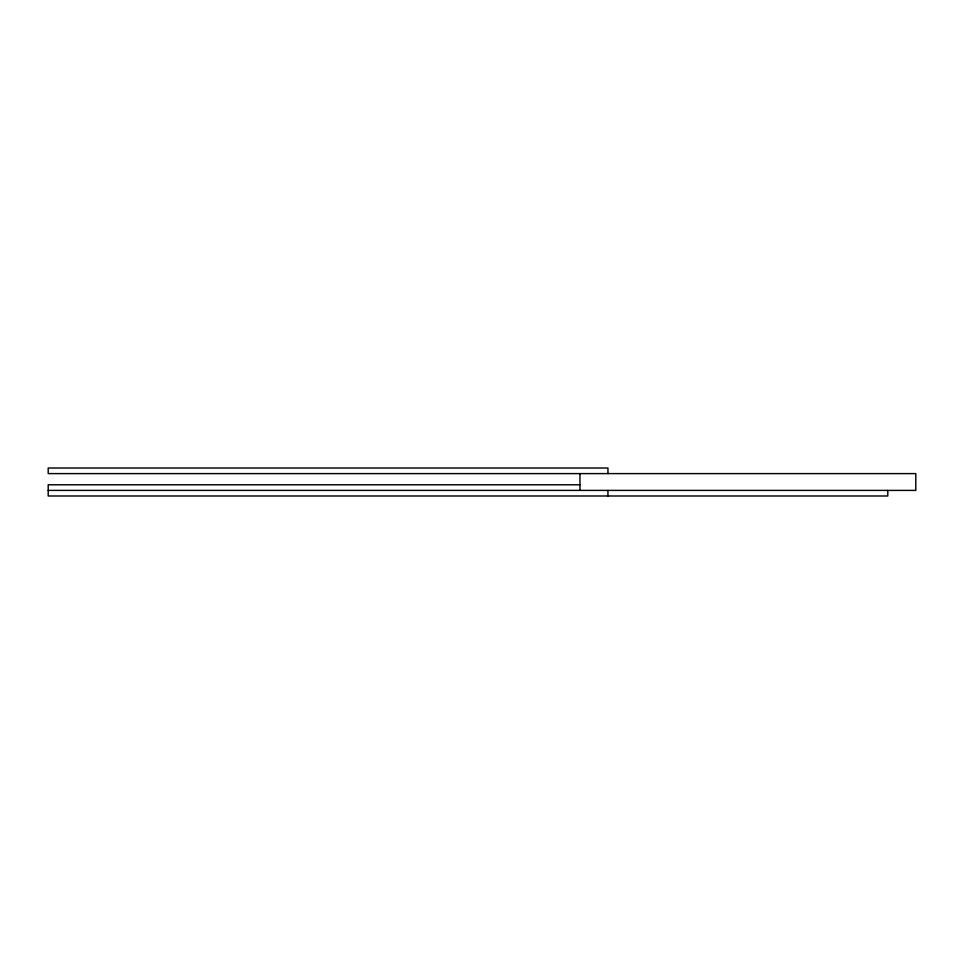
<?xml version="1.0" encoding="UTF-8"?>
<svg xmlns="http://www.w3.org/2000/svg" width="964" height="964" viewBox="0 0 964 964"><rect width="100%" height="100%" fill="white"/><g stroke="black" fill="none" stroke-linecap="round" stroke-linejoin="round"><path stroke-width="1.45" d="M579.954 484.796L48.2 484.796L48.2 495.99L887.808 495.99L887.808 490.399M48.2 490.399L915.8 490.399L915.8 473.601L48.2 473.601L48.2 468.01L607.947 468.01L607.947 473.601M607.947 490.399L607.947 495.99M579.954 473.601L579.954 490.399"/></g></svg>
